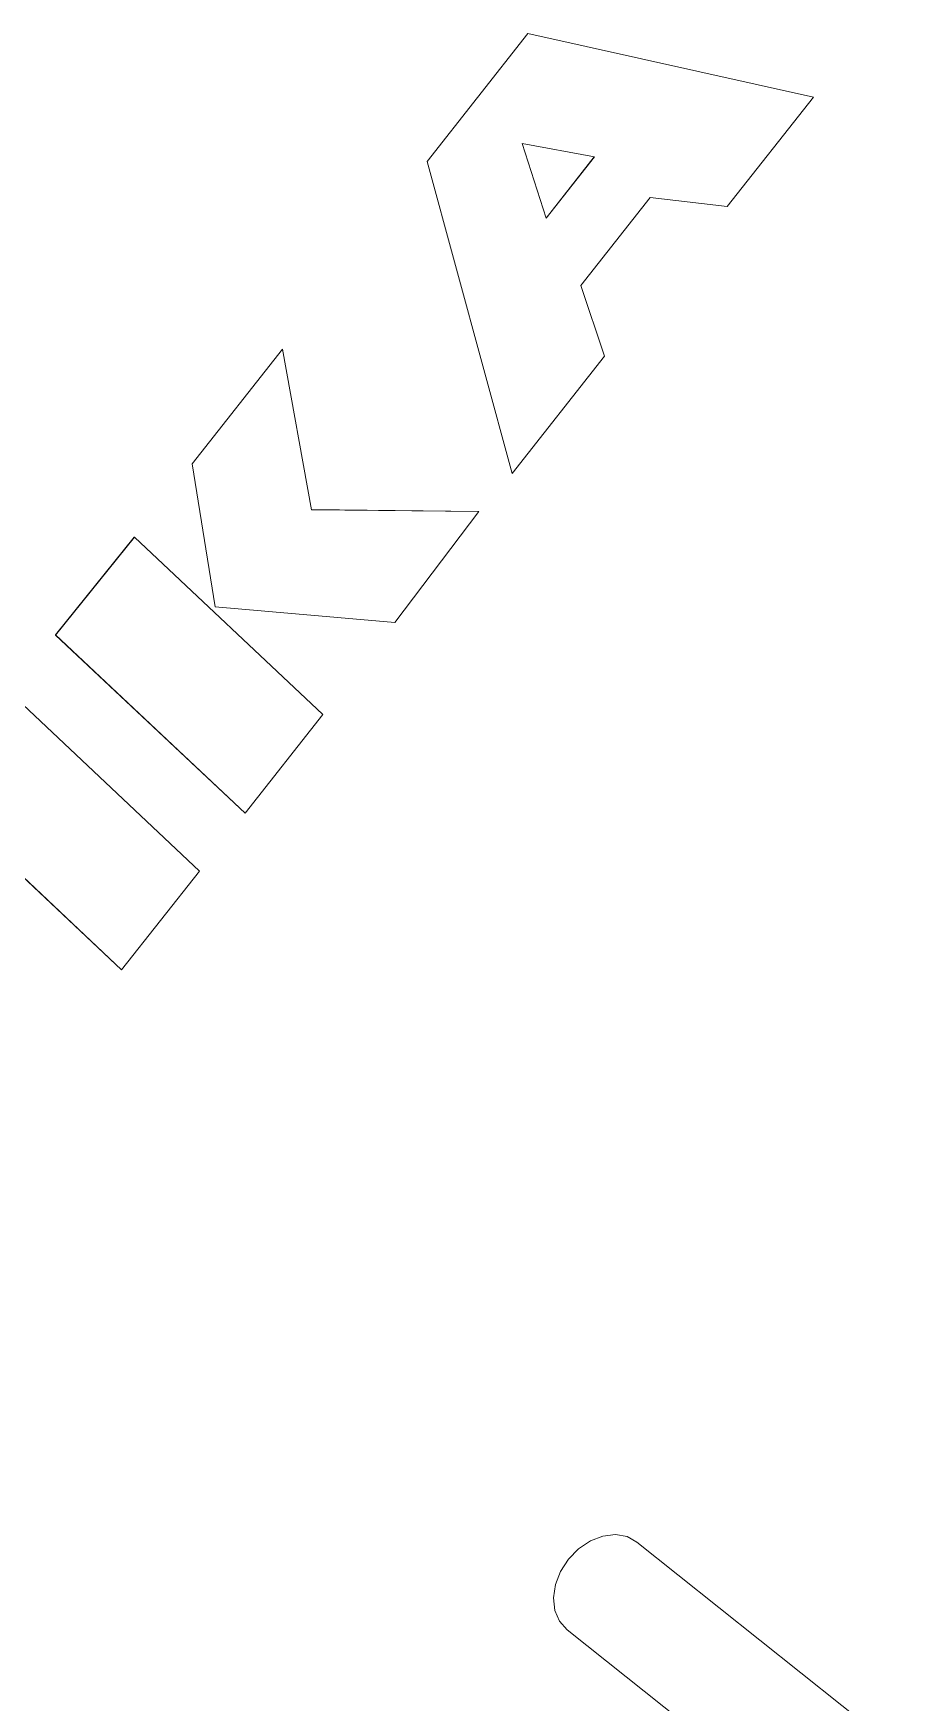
# Model space of a CAD drawing. Header units: millimetres. Extents: x -229914 to 856942, y -268655 to 87212.
# Drawn here: x -134687.6 to -134594.8, y 19957.9 to 20136.8 of the extents above; entities that cross this region are included whole.
import ezdxf

# ---------------------------------------------------------------- set-up
doc = ezdxf.new("R2010")
doc.units = ezdxf.units.MM

# ---------------------------------------------------------------- blocks, each defined once
blk = doc.blocks.new('Т912NEW')
at = {"color": 7, "linetype": 'Continuous', "lineweight": 15}
for p, q in [((4441.68, 1034.89), (4469.86, 1048.61)), ((4441.69, 1034.89), (4469.86, 1048.61)), ((4469.86, 1048.61), (4469.94, 1033.69)), ((4469.86, 1048.61), (4469.86, 1048.61)), ((4441.77, 1017.43), (4441.68, 1034.89)), ((4441.69, 1034.89), (4441.68, 1034.89)), ((4441.78, 1017.43), (4441.69, 1034.89)), ((4469.94, 1033.69), (4462.88, 1029.28)), ((4455.49, 1028.99), (4448.55, 1025.3)), ((4455.53, 1020.62), (4455.48, 1028.98)), ((4455.53, 1020.62), (4455.49, 1028.99)), ((4462.88, 1029.28), (4462.94, 1017.29)), ((4455.53, 1020.62), (4448.55, 1025.3)), ((4469.73, 996.95), (4441.77, 1017.43)), ((4441.78, 1017.43), (4441.77, 1017.43)), ((4469.74, 996.95), (4441.78, 1017.43)), ((4462.94, 1017.29), (4469.65, 1012.95)), ((4469.74, 996.95), (4469.65, 1012.95)), ((4469.74, 996.95), (4469.73, 996.95)), ((4442.26, 976.41), (4442.18, 992.05)), ((4442.19, 992.05), (4442.18, 992.05)), ((4442.27, 976.41), (4442.19, 992.05)), ((4442.19, 992.05), (4455.34, 980.52)), ((4455.33, 980.53), (4469.48, 991.56)), ((4455.34, 980.52), (4469.48, 991.56)), ((4469.48, 991.56), (4469.84, 976.65)), ((4469.48, 991.56), (4469.48, 991.56)), ((4453.74, 965.96), (4469.84, 976.65)), ((4453.74, 965.96), (4442.26, 976.41)), ((4442.27, 976.41), (4442.26, 976.41)), ((4453.74, 965.96), (4442.27, 976.41)), ((4442.25, 952.95), (4442.31, 966.41)), ((4442.26, 952.95), (4442.32, 966.41)), ((4442.32, 966.41), (4442.31, 966.41)), ((4469.95, 964.12), (4442.32, 966.41)), ((4453.74, 965.96), (4453.74, 965.96)), ((4470.02, 950.66), (4469.95, 964.12)), ((4442.25, 952.95), (4470.02, 950.66)), ((4442.26, 952.95), (4442.25, 952.95)), ((4442.26, 952.95), (4470.02, 950.66)), ((4470.02, 950.66), (4470.02, 950.66)), ((4470.07, 942.76), (4442.43, 945.06)), ((4470.13, 929.3), (4470.07, 942.76)), ((4442.36, 931.59), (4470.13, 929.3)), ((4442.37, 931.59), (4470.13, 929.3)), ((4470.13, 929.3), (4470.13, 929.3)), ((4798.66, 915.72), (4551.51, 915.72)), ((4796.38, 903.72), (4551.51, 903.72))]:
    blk.add_line(p, q, dxfattribs=at)
at = {"color": 7, "linetype": 'Continuous', "lineweight": 15, "flags": 128}
blk.add_lwpolyline([(4551.51, 915.72), (4550.32, 915.52), (4549.21, 914.92), (4548.26, 913.96), (4547.53, 912.72), (4547.07, 911.27), (4546.92, 909.72), (4547.07, 908.17), (4547.53, 906.72), (4548.26, 905.48), (4549.21, 904.52), (4550.32, 903.92), (4551.51, 903.72)], dxfattribs=at)

msp = doc.modelspace()

# ---------------------------------------------------------------- block references
at = {"rotation": 321.4676820499667}
msp.add_blockref('Т912NEW', (-138753.82306, 22094.20638), dxfattribs=at)

doc.saveas('drawing.dxf')
